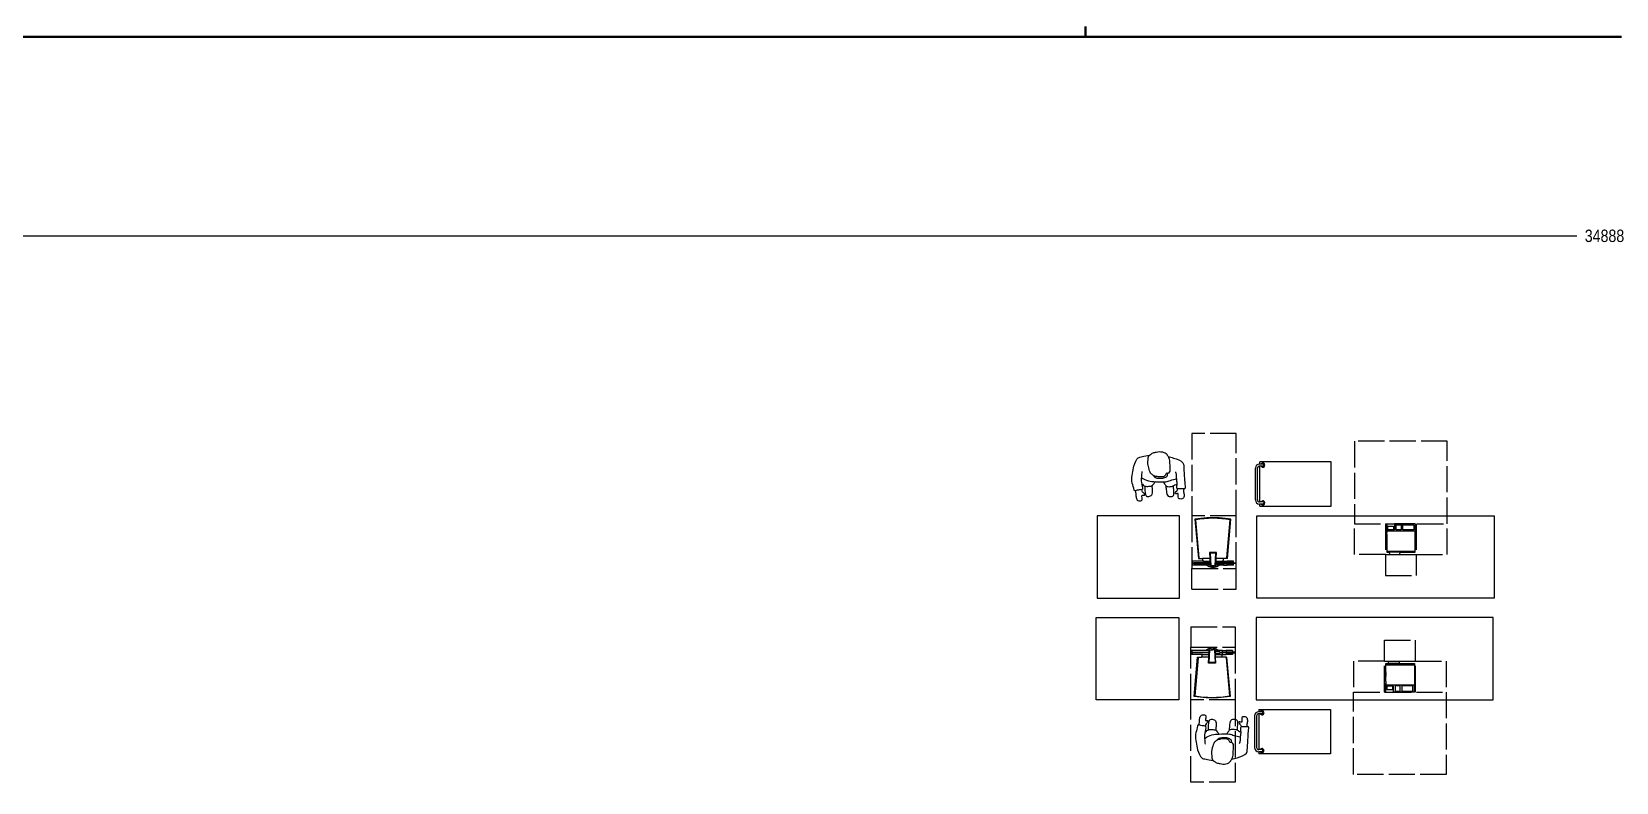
# Model space of a CAD drawing. Header units: millimetres. Extents: x 44692 to 172587, y -26854 to 14445.
# Drawn here: x 133088 to 148461, y -26494 to -19212 of the extents above; entities that cross this region are included whole.
import ezdxf

# ---------------------------------------------------------------- set-up
doc = ezdxf.new("R2010")
doc.units = ezdxf.units.MM
doc.header["$LTSCALE"] = 100
doc.linetypes.add('DASHEDX2', pattern=[3.048, 2.54, -0.508])
for name, color, linetype in [('Area proceso', 90, 'DASHEDX2'), ('Cotas secundarias', 41, 'Continuous'), ('Maquinas', 200, 'Continuous'), ('Mesas-estantes', 230, 'Continuous'), ('Personal', 171, 'Continuous'), ('Transporte semielaborado', 30, 'Continuous')]:
    doc.layers.add(name, color=color, linetype=linetype)
doc.layers.add('Paredes', color=7, linetype='Continuous', lineweight=50)
doc.styles.add('OpenSansCondensed-Light', font='OpenSansCondensed-Light.ttf')
doc.dimstyles.new('Cotas Mateo', dxfattribs={"dimtxt": 120, "dimasz": 70, "dimexe": 0.375, "dimexo": 0.125, "dimgap": 0.1, "dimtad": 1, "dimdec": 0, "dimzin": 12, "dimdsep": 46, "dimtxsty": 'OpenSansCondensed-Light', "dimblk": 'OBLIQUE', "dimcen": 2.5, "dimazin": 3, "dimtfac": 0.5, "dimtdec": 0, "dimtmove": 2, "dimatfit": 3, "dimarcsym": 0})

# ---------------------------------------------------------------- blocks, each defined once
blk = doc.blocks.new('_OBLIQUE')
at = {"color": 0, "linetype": 'ByBlock'}
blk.add_line((-0.5, -0.5), (0.5, 0.5), dxfattribs=at)
blk = doc.blocks.new('*D137')
at = {"layer": 'Cotas secundarias', "color": 0, "lineweight": -2, "transparency": 16777216}
for p, q in [((131126, -19262), (131126, -21194)), ((166013, -19262), (166013, -21194)), ((131126, -21193), (148079, -21193)), ((166013, -21193), (148616, -21193))]:
    blk.add_line(p, q, dxfattribs=at)
at = {"layer": 'Defpoints', "color": 0, "transparency": 16777216}
for p in [(131126, -19262), (166013, -19262), (166013, -21193)]:
    blk.add_point(p, dxfattribs=at)
at = {"layer": 'Cotas secundarias', "color": 0, "lineweight": -2, "transparency": 16777216, "xscale": 70, "yscale": 70, "zscale": 70, "rotation": 180}
blk.add_blockref('_OBLIQUE', (131126, -21193), dxfattribs=at)
at = {"layer": 'Cotas secundarias', "color": 0, "lineweight": -2, "transparency": 16777216, "xscale": 70, "yscale": 70, "zscale": 70}
blk.add_blockref('_OBLIQUE', (166013, -21193), dxfattribs=at)
at = {"layer": 'Cotas secundarias', "color": 0, "transparency": 16777216, "insert": (148347, -21193), "char_height": 120, "attachment_point": 5, "style": 'OpenSansCondensed-Light'}
blk.add_mtext('34888', dxfattribs=at)
blk = doc.blocks.new('pa17-16')
for points, knots in [([(5.558, 2.439), (5.555, 2.422), (5.552, 2.385), (5.549, 2.333), (5.571, 2.26), (5.543, 2.259), (5.503, 2.253), (5.479, 2.243), (5.478, 2.281), (5.45, 2.344), (5.466, 2.423), (5.478, 2.503), (5.512, 2.58), (5.555, 2.585), (5.608, 2.596), (5.634, 2.6)], [0, 0, 0, 0, 0.404899, 0.829805, 1.276298, 1.516647, 1.885942, 2.122553, 2.418487, 2.881882, 3.382407, 3.897515, 4.613825, 5.020942, 5.393355, 5.393355, 5.393355, 5.393355]), ([(5.62, 2.554), (5.619, 2.543), (5.615, 2.525), (5.622, 2.49), (5.635, 2.429), (5.661, 2.406), (5.685, 2.391), (5.732, 2.383), (5.772, 2.384), (5.788, 2.397), (5.802, 2.427), (5.815, 2.416), (5.832, 2.43), (5.838, 2.457), (5.832, 2.504), (5.834, 2.562), (5.814, 2.594), (5.794, 2.628), (5.731, 2.639), (5.704, 2.63), (5.668, 2.626), (5.644, 2.605), (5.623, 2.596), (5.621, 2.567), (5.62, 2.554)], [0, 0, 0, 0, 0.297584, 0.631064, 1.068635, 1.39533, 1.69617, 2.097861, 2.458938, 2.716293, 3.010442, 3.199165, 3.447293, 3.731671, 4.119196, 4.541864, 4.881702, 5.22714, 5.673063, 5.989311, 6.327668, 6.644571, 6.906626, 7.259736, 7.259736, 7.259736, 7.259736]), ([(5.82, 2.585), (5.837, 2.582), (5.882, 2.567), (5.976, 2.542), (5.972, 2.461), (5.979, 2.393), (5.981, 2.315), (5.989, 2.261), (5.969, 2.266), (5.94, 2.266), (5.906, 2.267), (5.901, 2.281), (5.909, 2.318), (5.901, 2.361), (5.902, 2.401), (5.896, 2.424), (5.893, 2.435)], [6.682038, 6.682038, 6.682038, 6.682038, 7.076266, 7.806153, 8.304227, 8.77662, 9.284333, 9.649979, 9.844608, 10.160206, 10.472731, 10.661147, 10.998544, 11.371438, 11.724832, 12.051545, 12.051545, 12.051545, 12.051545]), ([(5.552, 2.381), (5.573, 2.365), (5.622, 2.34), (5.692, 2.338), (5.795, 2.332), (5.838, 2.352), (5.881, 2.361), (5.902, 2.366)], [0, 0, 0, 0, 0.49262, 0.970296, 1.525877, 1.91054, 2.357805, 2.357805, 2.357805, 2.357805]), ([(5.672, 2.399), (5.675, 2.395), (5.684, 2.383), (5.704, 2.372), (5.735, 2.37), (5.774, 2.373), (5.809, 2.387), (5.812, 2.401), (5.814, 2.42)], [0.121052, 0.121052, 0.121052, 0.121052, 0.297289, 0.584433, 0.895396, 1.26174, 1.600834, 1.760925, 1.760925, 1.760925, 1.760925]), ([(5.491, 2.248), (5.494, 2.237), (5.498, 2.215), (5.497, 2.181), (5.512, 2.145), (5.557, 2.147), (5.563, 2.168), (5.55, 2.213), (5.575, 2.2), (5.591, 2.209), (5.574, 2.226), (5.562, 2.234), (5.556, 2.252), (5.556, 2.26)], [0, 0, 0, 0, 0.324329, 0.654038, 0.980089, 1.31306, 1.562526, 1.890179, 2.123217, 2.319335, 2.559559, 2.78492, 3.066636, 3.066636, 3.066636, 3.066636]), ([(5.555, 2.321), (5.56, 2.315), (5.571, 2.304), (5.589, 2.292), (5.625, 2.291), (5.661, 2.297), (5.673, 2.315), (5.686, 2.33), (5.691, 2.338)], [0, 0, 0, 0, 0.262594, 0.520609, 0.853848, 1.185107, 1.43842, 1.738028, 1.738028, 1.738028, 1.738028]), ([(5.587, 2.295), (5.587, 2.288), (5.587, 2.267), (5.588, 2.187), (5.635, 2.19), (5.667, 2.213), (5.661, 2.262), (5.66, 2.288), (5.661, 2.301)], [0.078483, 0.078483, 0.078483, 0.078483, 0.321516, 0.797556, 1.122606, 1.448668, 1.830958, 2.166281, 2.166281, 2.166281, 2.166281]), ([(5.771, 2.336), (5.774, 2.331), (5.779, 2.32), (5.795, 2.295), (5.815, 2.285), (5.861, 2.291), (5.884, 2.306), (5.899, 2.312), (5.906, 2.315)], [0, 0, 0, 0, 0.233477, 0.532145, 0.79329, 1.163492, 1.458071, 1.725911, 1.725911, 1.725911, 1.725911]), ([(5.794, 2.299), (5.795, 2.286), (5.798, 2.261), (5.804, 2.2), (5.826, 2.187), (5.867, 2.191), (5.876, 2.212), (5.872, 2.261), (5.871, 2.286), (5.871, 2.298)], [0, 0, 0, 0, 0.353805, 0.775896, 1.041599, 1.377968, 1.615337, 2.001902, 2.313716, 2.313716, 2.313716, 2.313716]), ([(5.971, 2.265), (5.97, 2.255), (5.969, 2.234), (5.979, 2.202), (5.967, 2.164), (5.922, 2.163), (5.913, 2.183), (5.923, 2.229), (5.899, 2.213), (5.882, 2.221), (5.898, 2.24), (5.908, 2.248), (5.912, 2.262), (5.913, 2.268)], [0.038839, 0.038839, 0.038839, 0.038839, 0.324329, 0.654038, 0.980089, 1.31306, 1.562526, 1.890179, 2.123217, 2.319335, 2.559559, 2.78492, 2.989829, 2.989829, 2.989829, 2.989829])]:
    blk.add_open_spline(points, degree=3, knots=knots)

msp = doc.modelspace()

# ---------------------------------------------------------------- linework, layer by layer
for p, q in [((146471.14, -24285.367), (146521.14, -24285.367)), ((144773.777, -24419.198), (144773.777, -24419.198)), ((144765.038, -25184.213), (144765.038, -25184.213)), ((146462.401, -25318.044), (146512.401, -25318.044))]:
    msp.add_line(p, q)
at = {"layer": 'Area proceso', "color": 3}
for p, q in [((144773.777, -23109.198), (144343.777, -23109.198)), ((144343.777, -23109.198), (144343.777, -23909.198)), ((144773.777, -23909.198), (144773.777, -23109.198)), ((146821.14, -23185.367), (145921.14, -23185.367)), ((145921.14, -23185.367), (145921.14, -23985.367)), ((146821.14, -23985.367), (146821.14, -23185.367)), ((144773.777, -24419.198), (144773.777, -23819.198)), ((146221.14, -24285.367), (146221.14, -24488.202)), ((146521.14, -24285.367), (146521.14, -24488.202)), ((144773.777, -24619.198), (144773.777, -24419.198)), ((146221.14, -24488.202), (146521.14, -24488.202)), ((144343.777, -24619.198), (144773.777, -24619.198)), ((144335.038, -24984.213), (144765.038, -24984.213)), ((144765.038, -24984.213), (144765.038, -25184.213)), ((144765.038, -25184.213), (144765.038, -25784.213)), ((146212.401, -25318.044), (146212.401, -25115.209)), ((146212.401, -25115.209), (146512.401, -25115.209)), ((146512.401, -25318.044), (146512.401, -25115.209)), ((145912.401, -26418.044), (145912.401, -25618.044)), ((146812.401, -25618.044), (146812.401, -26418.044)), ((144335.038, -26494.213), (144335.038, -25694.213)), ((144765.038, -25694.213), (144765.038, -26494.213)), ((146812.401, -26418.044), (145912.401, -26418.044)), ((144765.038, -26494.213), (144335.038, -26494.213))]:
    msp.add_line(p, q, dxfattribs=at)
at = {"layer": 'Area proceso'}
for p, q in [((144773.777, -23909.198), (144343.777, -23909.198)), ((144343.777, -23909.198), (144343.777, -24419.198)), ((144773.777, -24419.198), (144773.777, -23909.198)), ((144773.777, -24419.198), (144773.777, -23909.198)), ((145921.14, -24285.367), (145921.14, -23985.367)), ((145921.14, -23985.367), (146821.14, -23985.367)), ((146221.14, -23985.367), (146221.14, -24285.367)), ((146221.14, -23985.367), (146521.14, -23985.367)), ((146521.14, -23985.367), (146521.14, -24285.367)), ((146821.14, -24285.367), (146821.14, -23985.367)), ((146221.14, -24285.367), (145921.14, -24285.367)), ((146221.14, -24285.367), (146471.14, -24285.367)), ((146521.14, -24285.367), (146821.14, -24285.367)), ((144343.777, -24419.198), (144773.777, -24419.198)), ((144343.777, -24619.198), (144343.777, -24419.198)), ((144335.038, -24984.213), (144335.038, -25184.213)), ((144335.038, -25184.213), (144765.038, -25184.213)), ((144335.038, -25694.213), (144335.038, -25184.213)), ((144765.038, -25184.213), (144765.038, -25694.213)), ((144765.038, -25184.213), (144765.038, -25694.213)), ((146212.401, -25318.044), (145912.401, -25318.044)), ((145912.401, -25318.044), (145912.401, -25618.044)), ((146212.401, -25318.044), (146462.401, -25318.044)), ((146212.401, -25618.044), (146212.401, -25318.044)), ((146512.401, -25318.044), (146812.401, -25318.044)), ((146512.401, -25618.044), (146512.401, -25318.044)), ((146812.401, -25318.044), (146812.401, -25618.044)), ((145912.401, -25618.044), (146812.401, -25618.044)), ((146212.401, -25618.044), (146512.401, -25618.044)), ((144765.038, -25694.213), (144335.038, -25694.213))]:
    msp.add_line(p, q, dxfattribs=at)
at = {"layer": 'Maquinas'}
for p, q in [((144402.839, -23937.64), (144373.935, -23942.144)), ((144373.935, -23942.144), (144407.253, -24322.974)), ((144373.935, -23942.144), (144380.706, -23947.448)), ((144413.01, -24316.691), (144380.706, -23947.448)), ((144431.858, -23933.951), (144402.839, -23937.64)), ((144460.97, -23931.078), (144431.858, -23933.951)), ((144490.15, -23929.024), (144460.97, -23931.078)), ((144519.377, -23927.791), (144490.15, -23929.024)), ((144548.627, -23927.38), (144519.377, -23927.791)), ((144577.877, -23927.791), (144548.627, -23927.38)), ((144607.104, -23929.024), (144577.877, -23927.791)), ((144636.285, -23931.078), (144607.104, -23929.024)), ((144665.396, -23933.951), (144636.285, -23931.078)), ((144694.416, -23937.64), (144665.396, -23933.951)), ((144684.244, -24316.691), (144716.549, -23947.448)), ((144690.001, -24322.974), (144723.32, -23942.144)), ((144723.32, -23942.144), (144694.416, -23937.64)), ((144723.32, -23942.144), (144716.549, -23947.448)), ((146234.498, -24057.453), (146232.61, -24057.453)), ((146232.61, -24057.979), (146232.61, -24057.453)), ((146234.498, -24057.979), (146232.61, -24057.979)), ((146232.61, -24070.683), (146232.61, -24057.979)), ((146234.498, -24070.683), (146232.61, -24070.683)), ((146232.61, -24086.293), (146232.61, -24070.683)), ((146234.498, -24086.293), (146232.61, -24086.293)), ((146232.61, -24086.293), (146232.61, -24136.972)), ((146234.498, -23985.367), (146234.498, -24043.294)), ((146234.498, -23985.367), (146309.994, -23985.367)), ((146234.498, -24043.294), (146234.498, -24054.618)), ((146234.498, -24043.294), (146243.935, -24043.294)), ((146234.498, -24054.618), (146511.449, -24054.618)), ((146234.498, -24054.618), (146234.498, -24057.453)), ((146234.498, -24057.453), (146234.498, -24057.979)), ((146234.498, -24057.979), (146234.498, -24070.683)), ((146234.498, -24086.293), (146234.498, -24070.683)), ((146234.498, -24086.293), (146234.498, -24232.12)), ((146243.935, -24043.294), (146243.935, -24009.226)), ((146243.935, -24009.226), (146300.557, -24009.226)), ((146300.557, -24043.294), (146243.935, -24043.294)), ((146300.557, -24009.226), (146300.557, -24043.294)), ((146300.557, -24043.294), (146309.994, -24043.294)), ((146309.994, -23985.367), (146309.994, -24043.294)), ((146511.449, -23985.367), (146309.994, -23985.367)), ((146325.093, -24044.897), (146325.093, -23994.858)), ((146325.093, -23994.858), (146373.427, -23994.858)), ((146373.427, -24044.897), (146325.093, -24044.897)), ((146373.427, -23994.858), (146373.427, -24044.897)), ((146390.821, -24044.897), (146390.821, -23994.858)), ((146390.821, -23994.858), (146496.35, -23994.858)), ((146496.35, -24044.897), (146390.821, -24044.897)), ((146496.35, -23994.858), (146496.35, -24044.897)), ((146511.449, -23985.367), (146511.449, -24054.618)), ((146511.449, -24250.239), (146511.449, -24054.618)), ((144583.146, -24265.028), (144514.108, -24265.028)), ((144514.108, -24265.028), (144517.265, -24322.974)), ((144514.108, -24265.028), (144519.764, -24270.383)), ((144577.491, -24270.383), (144519.764, -24270.383)), ((144519.764, -24270.383), (144526.444, -24393.009)), ((144570.795, -24393.3), (144577.491, -24270.383)), ((144577.491, -24270.383), (144583.146, -24265.028)), ((144579.989, -24322.974), (144583.146, -24265.028)), ((146228.836, -24149.975), (146225.061, -24149.975)), ((146225.061, -24166.961), (146225.061, -24149.975)), ((146228.836, -24166.961), (146225.061, -24166.961)), ((146232.61, -24136.972), (146228.836, -24136.972)), ((146228.836, -24142.994), (146228.836, -24136.972)), ((146228.836, -24142.994), (146228.836, -24149.975)), ((146232.61, -24142.994), (146228.836, -24142.994)), ((146232.61, -24149.975), (146228.836, -24149.975)), ((146232.61, -24166.961), (146228.836, -24166.961)), ((146228.836, -24166.961), (146228.836, -24173.943)), ((146232.61, -24173.943), (146228.836, -24173.943)), ((146228.836, -24179.995), (146228.836, -24173.943)), ((146232.61, -24179.995), (146228.836, -24179.995)), ((146232.61, -24142.994), (146232.61, -24136.972)), ((146232.61, -24142.994), (146232.61, -24149.975)), ((146232.61, -24166.961), (146232.61, -24149.975)), ((146232.61, -24166.961), (146232.61, -24173.943)), ((146232.61, -24179.995), (146232.61, -24173.943)), ((146232.61, -24179.995), (146232.61, -24232.12)), ((146234.498, -24232.12), (146232.61, -24232.12)), ((146234.498, -24232.12), (146234.498, -24250.239)), ((146234.498, -24250.239), (146511.449, -24250.239)), ((146234.498, -24250.239), (146234.498, -24262.318)), ((146234.498, -24262.318), (146256.454, -24262.318)), ((146255.905, -24255.471), (146255.905, -24260.318)), ((146366.699, -24255.471), (146255.905, -24255.471)), ((146366.699, -24260.318), (146255.905, -24260.318)), ((146255.905, -24260.318), (146256.454, -24262.318)), ((146256.454, -24262.318), (146262.553, -24284.551)), ((146262.553, -24284.551), (146360.052, -24284.551)), ((146360.052, -24284.551), (146366.151, -24262.318)), ((146366.151, -24262.318), (146366.699, -24260.318)), ((146366.151, -24262.318), (146511.449, -24262.318)), ((146366.699, -24260.318), (146366.699, -24255.471)), ((146511.449, -24262.318), (146511.449, -24250.239)), ((144344.963, -24364.167), (144344.963, -24370.506)), ((144349.855, -24364.167), (144344.963, -24364.167)), ((144349.855, -24370.506), (144344.963, -24370.506)), ((144349.855, -24364.167), (144349.855, -24348.12)), ((144454.533, -24348.12), (144349.855, -24348.12)), ((144349.855, -24364.167), (144349.855, -24370.506)), ((144349.855, -24364.167), (144362.432, -24364.167)), ((144349.855, -24386.553), (144349.855, -24370.506)), ((144362.432, -24370.506), (144349.855, -24370.506)), ((144482.852, -24386.553), (144349.855, -24386.553)), ((144519.509, -24364.167), (144362.432, -24364.167)), ((144362.432, -24370.506), (144362.432, -24364.167)), ((144362.432, -24370.506), (144519.854, -24370.506)), ((144407.253, -24322.974), (144413.01, -24316.691)), ((144407.253, -24322.974), (144447.306, -24322.974)), ((144517.265, -24322.974), (144447.306, -24322.974)), ((144453.611, -24346.435), (144447.306, -24322.974)), ((144454.533, -24348.12), (144453.611, -24346.435)), ((144454.533, -24348.12), (144518.635, -24348.12)), ((144520.729, -24386.553), (144482.852, -24386.553)), ((144517.265, -24322.974), (144518.635, -24348.12)), ((144518.635, -24348.12), (144519.509, -24364.167)), ((144519.509, -24364.167), (144519.854, -24370.506)), ((144519.854, -24370.506), (144520.729, -24386.553)), ((144520.729, -24386.553), (144521.096, -24393.3)), ((144521.096, -24393.3), (144522.201, -24393.24)), ((144522.201, -24393.24), (144526.444, -24393.009)), ((144522.201, -24393.24), (144526.444, -24393.3)), ((144526.444, -24393.009), (144526.444, -24393.3)), ((144526.444, -24393.3), (144540.046, -24393.3)), ((144557.208, -24393.3), (144540.046, -24393.3)), ((144570.795, -24393.3), (144557.208, -24393.3)), ((144576.158, -24393.3), (144570.795, -24393.3)), ((144576.158, -24393.3), (144576.526, -24386.553)), ((144576.526, -24386.553), (144577.146, -24375.163)), ((144614.403, -24386.553), (144576.526, -24386.553)), ((144577.146, -24375.163), (144577.999, -24359.51)), ((144622.675, -24375.163), (144577.146, -24375.163)), ((144577.999, -24359.51), (144578.62, -24348.12)), ((144577.999, -24359.51), (144622.675, -24359.51)), ((144578.62, -24348.12), (144579.989, -24322.974)), ((144578.62, -24348.12), (144642.721, -24348.12)), ((144649.949, -24322.974), (144579.989, -24322.974)), ((144649.152, -24386.553), (144614.403, -24386.553)), ((144622.675, -24364.167), (144622.675, -24359.51)), ((144649.152, -24364.167), (144622.675, -24364.167)), ((144622.675, -24370.506), (144622.675, -24364.167)), ((144622.675, -24375.163), (144622.675, -24370.506)), ((144622.675, -24370.506), (144649.152, -24370.506)), ((144643.643, -24346.435), (144642.721, -24348.12)), ((144649.152, -24348.12), (144642.721, -24348.12)), ((144649.949, -24322.974), (144643.643, -24346.435)), ((144649.152, -24348.12), (144649.152, -24364.167)), ((144649.152, -24348.12), (144685.779, -24348.12)), ((144685.779, -24364.167), (144649.152, -24364.167)), ((144649.152, -24370.506), (144649.152, -24386.553)), ((144649.152, -24370.506), (144685.779, -24370.506)), ((144649.152, -24386.553), (144685.779, -24386.553)), ((144690.001, -24322.974), (144649.949, -24322.974)), ((144684.244, -24316.691), (144690.001, -24322.974)), ((144685.779, -24364.167), (144685.779, -24348.12)), ((144747.4, -24348.12), (144685.779, -24348.12)), ((144694.63, -24364.167), (144685.779, -24364.167)), ((144685.779, -24386.553), (144685.779, -24370.506)), ((144685.779, -24370.506), (144694.63, -24370.506)), ((144747.4, -24386.553), (144685.779, -24386.553)), ((144740.222, -24359.51), (144694.63, -24359.51)), ((144694.63, -24364.167), (144694.63, -24359.51)), ((144740.222, -24364.167), (144694.63, -24364.167)), ((144694.63, -24375.163), (144694.63, -24370.506)), ((144694.63, -24370.506), (144740.222, -24370.506)), ((144694.63, -24375.163), (144740.222, -24375.163)), ((144740.222, -24364.167), (144740.222, -24359.51)), ((144747.4, -24364.167), (144740.222, -24364.167)), ((144740.222, -24375.163), (144740.222, -24370.506)), ((144740.222, -24370.506), (144747.4, -24370.506)), ((144747.4, -24364.167), (144747.4, -24348.12)), ((144747.4, -24364.167), (144761.375, -24364.167)), ((144747.4, -24386.553), (144747.4, -24370.506)), ((144761.375, -24370.506), (144747.4, -24370.506)), ((144761.375, -24364.167), (144761.375, -24370.506)), ((144761.375, -24364.167), (144766.267, -24364.167)), ((144766.267, -24370.506), (144761.375, -24370.506)), ((144766.267, -24364.167), (144766.267, -24370.506)), ((144511.025, -25333.028), (144517.705, -25210.403)), ((144511.99, -25216.859), (144512.357, -25210.111)), ((144512.357, -25210.111), (144513.462, -25210.171)), ((144513.462, -25210.171), (144517.705, -25210.111)), ((144513.462, -25210.171), (144517.705, -25210.403)), ((144517.705, -25210.403), (144517.705, -25210.111)), ((144517.705, -25210.111), (144531.307, -25210.111)), ((144548.47, -25210.111), (144531.307, -25210.111)), ((144562.056, -25210.111), (144548.47, -25210.111)), ((144562.056, -25210.111), (144568.752, -25333.028)), ((144567.42, -25210.111), (144562.056, -25210.111)), ((144567.42, -25210.111), (144567.787, -25216.859)), ((144336.224, -25239.244), (144336.224, -25232.905)), ((144341.116, -25232.905), (144336.224, -25232.905)), ((144341.116, -25239.244), (144336.224, -25239.244)), ((144341.116, -25216.859), (144341.116, -25232.905)), ((144474.113, -25216.859), (144341.116, -25216.859)), ((144341.116, -25239.244), (144341.116, -25232.905)), ((144353.694, -25232.905), (144341.116, -25232.905)), ((144341.116, -25239.244), (144341.116, -25255.291)), ((144341.116, -25239.244), (144353.694, -25239.244)), ((144445.794, -25255.291), (144341.116, -25255.291)), ((144353.694, -25232.905), (144511.116, -25232.905)), ((144353.694, -25232.905), (144353.694, -25239.244)), ((144510.77, -25239.244), (144353.694, -25239.244)), ((144365.196, -25661.267), (144398.514, -25280.437)), ((144404.272, -25286.72), (144371.967, -25655.963)), ((144398.514, -25280.437), (144438.567, -25280.437)), ((144398.514, -25280.437), (144404.272, -25286.72)), ((144444.873, -25256.976), (144438.567, -25280.437)), ((144508.526, -25280.437), (144438.567, -25280.437)), ((144445.794, -25255.291), (144444.873, -25256.976)), ((144445.794, -25255.291), (144509.896, -25255.291)), ((144511.99, -25216.859), (144474.113, -25216.859)), ((144505.37, -25338.384), (144508.526, -25280.437)), ((144505.37, -25338.384), (144511.025, -25333.028)), ((144574.407, -25338.384), (144505.37, -25338.384)), ((144508.526, -25280.437), (144509.896, -25255.291)), ((144509.896, -25255.291), (144510.77, -25239.244)), ((144510.77, -25239.244), (144511.116, -25232.905)), ((144568.752, -25333.028), (144511.025, -25333.028)), ((144511.116, -25232.905), (144511.99, -25216.859)), ((144567.787, -25216.859), (144568.408, -25228.248)), ((144605.664, -25216.859), (144567.787, -25216.859)), ((144568.408, -25228.248), (144569.26, -25243.902)), ((144613.936, -25228.248), (144568.408, -25228.248)), ((144568.752, -25333.028), (144574.407, -25338.384)), ((144569.26, -25243.902), (144569.881, -25255.291)), ((144569.26, -25243.902), (144613.936, -25243.902)), ((144569.881, -25255.291), (144571.251, -25280.437)), ((144569.881, -25255.291), (144633.983, -25255.291)), ((144641.21, -25280.437), (144571.251, -25280.437)), ((144571.251, -25280.437), (144574.407, -25338.384)), ((144640.413, -25216.859), (144605.664, -25216.859)), ((144613.936, -25228.248), (144613.936, -25232.905)), ((144613.936, -25232.905), (144640.413, -25232.905)), ((144613.936, -25232.905), (144613.936, -25239.244)), ((144613.936, -25239.244), (144613.936, -25243.902)), ((144640.413, -25239.244), (144613.936, -25239.244)), ((144634.904, -25256.976), (144633.983, -25255.291)), ((144640.413, -25255.291), (144633.983, -25255.291)), ((144641.21, -25280.437), (144634.904, -25256.976)), ((144640.413, -25232.905), (144640.413, -25216.859)), ((144640.413, -25216.859), (144677.04, -25216.859)), ((144640.413, -25232.905), (144677.04, -25232.905)), ((144640.413, -25255.291), (144640.413, -25239.244)), ((144677.04, -25239.244), (144640.413, -25239.244)), ((144640.413, -25255.291), (144677.04, -25255.291)), ((144681.263, -25280.437), (144641.21, -25280.437)), ((144675.505, -25286.72), (144681.263, -25280.437)), ((144675.505, -25286.72), (144707.81, -25655.963)), ((144738.661, -25216.859), (144677.04, -25216.859)), ((144677.04, -25216.859), (144677.04, -25232.905)), ((144677.04, -25232.905), (144685.891, -25232.905)), ((144677.04, -25239.244), (144677.04, -25255.291)), ((144685.891, -25239.244), (144677.04, -25239.244)), ((144738.661, -25255.291), (144677.04, -25255.291)), ((144681.263, -25280.437), (144714.581, -25661.267)), ((144685.891, -25228.248), (144685.891, -25232.905)), ((144685.891, -25228.248), (144731.483, -25228.248)), ((144685.891, -25232.905), (144731.483, -25232.905)), ((144685.891, -25239.244), (144685.891, -25243.902)), ((144731.483, -25239.244), (144685.891, -25239.244)), ((144731.483, -25243.902), (144685.891, -25243.902)), ((144731.483, -25228.248), (144731.483, -25232.905)), ((144731.483, -25232.905), (144738.661, -25232.905)), ((144731.483, -25239.244), (144731.483, -25243.902)), ((144738.661, -25239.244), (144731.483, -25239.244)), ((144738.661, -25216.859), (144738.661, -25232.905)), ((144752.637, -25232.905), (144738.661, -25232.905)), ((144738.661, -25239.244), (144738.661, -25255.291)), ((144738.661, -25239.244), (144752.637, -25239.244)), ((144752.637, -25239.244), (144752.637, -25232.905)), ((144757.528, -25232.905), (144752.637, -25232.905)), ((144752.637, -25239.244), (144757.528, -25239.244)), ((144757.528, -25239.244), (144757.528, -25232.905)), ((146225.759, -25341.093), (146247.715, -25341.093)), ((146225.759, -25353.173), (146225.759, -25341.093)), ((146225.759, -25353.173), (146502.71, -25353.173)), ((146225.759, -25371.292), (146225.759, -25353.173)), ((146247.166, -25343.093), (146247.715, -25341.093)), ((146247.166, -25347.94), (146247.166, -25343.093)), ((146357.961, -25343.093), (146247.166, -25343.093)), ((146357.961, -25347.94), (146247.166, -25347.94)), ((146247.715, -25341.093), (146253.814, -25318.86)), ((146253.814, -25318.86), (146351.313, -25318.86)), ((146351.313, -25318.86), (146357.412, -25341.093)), ((146357.412, -25341.093), (146502.71, -25341.093)), ((146357.412, -25341.093), (146357.961, -25343.093)), ((146357.961, -25343.093), (146357.961, -25347.94)), ((146502.71, -25341.093), (146502.71, -25353.173)), ((146502.71, -25353.173), (146502.71, -25548.793)), ((146220.097, -25436.45), (146216.322, -25436.45)), ((146216.322, -25436.45), (146216.322, -25453.436)), ((146220.097, -25453.436), (146216.322, -25453.436)), ((146223.872, -25423.416), (146220.097, -25423.416)), ((146220.097, -25423.416), (146220.097, -25429.469)), ((146223.872, -25429.469), (146220.097, -25429.469)), ((146220.097, -25436.45), (146220.097, -25429.469)), ((146223.872, -25436.45), (146220.097, -25436.45)), ((146220.097, -25460.418), (146220.097, -25453.436)), ((146223.872, -25453.436), (146220.097, -25453.436)), ((146223.872, -25460.418), (146220.097, -25460.418)), ((146220.097, -25460.418), (146220.097, -25466.44)), ((146223.872, -25466.44), (146220.097, -25466.44)), ((146223.872, -25423.416), (146223.872, -25371.292)), ((146225.759, -25371.292), (146223.872, -25371.292)), ((146223.872, -25423.416), (146223.872, -25429.469)), ((146223.872, -25436.45), (146223.872, -25429.469)), ((146223.872, -25436.45), (146223.872, -25453.436)), ((146223.872, -25460.418), (146223.872, -25453.436)), ((146223.872, -25460.418), (146223.872, -25466.44)), ((146223.872, -25517.119), (146223.872, -25466.44)), ((146225.759, -25517.119), (146223.872, -25517.119)), ((146223.872, -25517.119), (146223.872, -25532.728)), ((146225.759, -25517.119), (146225.759, -25371.292)), ((146225.759, -25517.119), (146225.759, -25532.728)), ((144365.196, -25661.267), (144371.967, -25655.963)), ((144394.1, -25665.771), (144365.196, -25661.267)), ((144423.119, -25669.461), (144394.1, -25665.771)), ((144452.231, -25672.334), (144423.119, -25669.461)), ((144481.412, -25674.387), (144452.231, -25672.334)), ((144627.546, -25672.334), (144598.365, -25674.387)), ((144656.658, -25669.461), (144627.546, -25672.334)), ((144685.677, -25665.771), (144656.658, -25669.461)), ((144714.581, -25661.267), (144685.677, -25665.771)), ((144714.581, -25661.267), (144707.81, -25655.963)), ((146225.759, -25532.728), (146223.872, -25532.728)), ((146223.872, -25532.728), (146223.872, -25545.432)), ((146225.759, -25545.432), (146223.872, -25545.432)), ((146223.872, -25545.432), (146223.872, -25545.958)), ((146225.759, -25545.958), (146223.872, -25545.958)), ((146225.759, -25545.432), (146225.759, -25532.728)), ((146225.759, -25545.958), (146225.759, -25545.432)), ((146225.759, -25548.793), (146225.759, -25545.958)), ((146225.759, -25548.793), (146502.71, -25548.793)), ((146225.759, -25560.117), (146225.759, -25548.793)), ((146225.759, -25618.044), (146225.759, -25560.117)), ((146225.759, -25560.117), (146235.196, -25560.117)), ((146225.759, -25618.044), (146301.255, -25618.044)), ((146291.818, -25560.117), (146235.196, -25560.117)), ((146235.196, -25560.117), (146235.196, -25594.185)), ((146235.196, -25594.185), (146291.818, -25594.185)), ((146291.818, -25594.185), (146291.818, -25560.117)), ((146291.818, -25560.117), (146301.255, -25560.117)), ((146301.255, -25618.044), (146301.255, -25560.117)), ((146502.71, -25618.044), (146301.255, -25618.044)), ((146316.354, -25558.514), (146316.354, -25608.553)), ((146364.688, -25558.514), (146316.354, -25558.514)), ((146316.354, -25608.553), (146364.688, -25608.553)), ((146364.688, -25608.553), (146364.688, -25558.514)), ((146382.082, -25558.514), (146382.082, -25608.553)), ((146487.611, -25558.514), (146382.082, -25558.514)), ((146382.082, -25608.553), (146487.611, -25608.553)), ((146487.611, -25608.553), (146487.611, -25558.514)), ((146502.71, -25618.044), (146502.71, -25548.793)), ((144510.638, -25675.62), (144481.412, -25674.387)), ((144539.888, -25676.031), (144510.638, -25675.62)), ((144569.138, -25675.62), (144539.888, -25676.031)), ((144598.365, -25674.387), (144569.138, -25675.62))]:
    msp.add_line(p, q, dxfattribs=at)
for points in [[(144614.403, -24386.553), (144607.66, -24390.957), (144601.552, -24394.642), (144596.011, -24397.688), (144590.969, -24400.177), (144586.358, -24402.189), (144582.108, -24403.805), (144578.151, -24405.106), (144574.42, -24406.172), (144570.853, -24407.072), (144567.424, -24407.826), (144564.111, -24408.442), (144560.897, -24408.929), (144557.761, -24409.293), (144554.684, -24409.544), (144551.646, -24409.688), (144548.627, -24409.734), (144545.609, -24409.688), (144542.571, -24409.544), (144539.493, -24409.293), (144536.357, -24408.929), (144533.143, -24408.442), (144529.831, -24407.826), (144526.401, -24407.072), (144522.835, -24406.172), (144519.103, -24405.106), (144515.147, -24403.805), (144510.897, -24402.189), (144506.285, -24400.177), (144501.243, -24397.688), (144495.703, -24394.642), (144489.595, -24390.957), (144482.852, -24386.553)], [(144540.046, -24393.3), (144540.931, -24393.626), (144541.892, -24393.904), (144542.916, -24394.137), (144543.994, -24394.324), (144545.115, -24394.468), (144546.268, -24394.569), (144547.442, -24394.629), (144548.627, -24394.649), (144549.812, -24394.629), (144550.987, -24394.569), (144552.14, -24394.468), (144553.26, -24394.324), (144554.338, -24394.137), (144555.363, -24393.904), (144556.323, -24393.626), (144557.208, -24393.3)], [(144605.664, -25216.859), (144598.921, -25212.454), (144592.813, -25208.769), (144587.273, -25205.723), (144582.231, -25203.234), (144577.619, -25201.222), (144573.369, -25199.606), (144569.413, -25198.305), (144565.681, -25197.239), (144562.115, -25196.339), (144558.685, -25195.585), (144555.373, -25194.969), (144552.158, -25194.482), (144549.022, -25194.118), (144545.945, -25193.868), (144542.907, -25193.723), (144539.888, -25193.677), (144536.87, -25193.723), (144533.832, -25193.868), (144530.755, -25194.118), (144527.619, -25194.482), (144524.404, -25194.969), (144521.092, -25195.585), (144517.662, -25196.339), (144514.096, -25197.239), (144510.364, -25198.305), (144506.408, -25199.606), (144502.158, -25201.222), (144497.546, -25203.234), (144492.504, -25205.723), (144486.964, -25208.769), (144480.856, -25212.454), (144474.113, -25216.859)], [(144531.307, -25210.111), (144532.193, -25209.786), (144533.153, -25209.507), (144534.177, -25209.275), (144535.255, -25209.087), (144536.376, -25208.943), (144537.529, -25208.842), (144538.703, -25208.782), (144539.888, -25208.762), (144541.074, -25208.782), (144542.248, -25208.842), (144543.401, -25208.943), (144544.522, -25209.087), (144545.6, -25209.275), (144546.624, -25209.507), (144547.584, -25209.786), (144548.47, -25210.111)]]:
    msp.add_lwpolyline(points, dxfattribs=at)
for centre, start, end in [((144547.554, -24904.725), 79.9864267, 99.8870323), ((144538.815, -24698.687), 260.1129677, 280.0135733)]:
    msp.add_arc(centre, 971.708, start, end, dxfattribs=at)
at = {"layer": 'Mesas-estantes'}
for p, q in [((143425.027, -23909.198), (143425.027, -24709.198)), ((144225.027, -23909.198), (143425.027, -23909.198)), ((144225.027, -24709.198), (144225.027, -23909.198)), ((144974.995, -23909.198), (147274.995, -23909.198)), ((144974.995, -24709.198), (144974.995, -23909.198)), ((147274.995, -23909.198), (147274.995, -24709.198)), ((143425.027, -24709.198), (144225.027, -24709.198)), ((147274.995, -24709.198), (144974.995, -24709.198)), ((143416.289, -25694.213), (143416.289, -24894.213)), ((143416.289, -24894.213), (144216.289, -24894.213)), ((144216.289, -24894.213), (144216.289, -25694.213)), ((147266.256, -24894.213), (144966.256, -24894.213)), ((144966.256, -24894.213), (144966.256, -25694.213)), ((147266.256, -25694.213), (147266.256, -24894.213)), ((144216.289, -25694.213), (143416.289, -25694.213)), ((144966.256, -25694.213), (147266.256, -25694.213))]:
    msp.add_line(p, q, dxfattribs=at)
at = {"layer": 'Paredes', "color": 0}
for p, q in [((143310.452, -19261.604), (143310.452, -19161.604)), ((131125.573, -19261.604), (143310.452, -19261.604)), ((143310.452, -19261.604), (148411.465, -19261.604)), ((148411.465, -19261.604), (148511.465, -19261.604))]:
    msp.add_line(p, q, dxfattribs=at)
at = {"layer": 'Transporte semielaborado'}
for p, q in [((144960.09, -23753.821), (144960.09, -23446.886)), ((144980.369, -23753.821), (144980.369, -23446.886)), ((145032.335, -23406.327), (145000.648, -23406.327)), ((145032.335, -23426.606), (145000.648, -23426.606)), ((145696.482, -23384.886), (145001.916, -23384.886)), ((145001.916, -23406.327), (145001.916, -23384.886)), ((145001.916, -23774.1), (145001.916, -23426.606)), ((145696.482, -23815.821), (145696.482, -23384.886)), ((145032.335, -23774.1), (145000.648, -23774.1)), ((145032.335, -23794.379), (145000.648, -23794.379)), ((145001.916, -23815.821), (145001.916, -23794.379)), ((145001.916, -23815.821), (145001.916, -23794.379)), ((145001.916, -23815.821), (145001.916, -23805.681)), ((145001.916, -23815.821), (145012.055, -23815.821)), ((145001.916, -23815.821), (145032.335, -23815.821)), ((145001.916, -23815.821), (145696.482, -23815.821)), ((145023.596, -25809.032), (144991.909, -25809.032)), ((144993.177, -25787.59), (144993.177, -25797.73)), ((144993.177, -25787.59), (145003.317, -25787.59)), ((144993.177, -25787.59), (144993.177, -25809.032)), ((144993.177, -25787.59), (145023.596, -25787.59)), ((144993.177, -25787.59), (145687.743, -25787.59)), ((144993.177, -25787.59), (144993.177, -25809.032)), ((145687.743, -25787.59), (145687.743, -26218.526)), ((144951.351, -25849.591), (144951.351, -26156.525)), ((144971.63, -25849.591), (144971.63, -26156.525)), ((145023.596, -25829.311), (144991.909, -25829.311)), ((144993.177, -25829.311), (144993.177, -26176.805)), ((145023.596, -26176.805), (144991.909, -26176.805)), ((145023.596, -26197.084), (144991.909, -26197.084)), ((144993.177, -26197.084), (144993.177, -26218.526)), ((145687.743, -26218.526), (144993.177, -26218.526))]:
    msp.add_line(p, q, dxfattribs=at)
for centre, radius, start, end in [((145000.648, -23446.886), 40.559, 90, 180), ((145000.648, -23446.886), 20.279, 90, 180), ((145032.335, -23416.467), 20.279, 210, 150), ((145032.335, -23416.467), 10.14, 0, 90), ((145032.335, -23416.467), 10.14, 269.9998907, 90), ((145000.648, -23753.821), 40.559, 180, 270), ((145000.648, -23753.821), 20.279, 180, 270), ((145032.335, -23784.24), 20.279, 210, 150), ((145032.335, -23784.24), 10.14, 270, 90), ((144991.909, -25849.591), 40.559, 90, 180), ((145023.596, -25819.172), 20.279, 210, 150), ((145023.596, -25819.172), 10.14, 270, 90), ((144991.909, -25849.591), 20.279, 90, 180), ((144991.909, -26156.525), 40.559, 180, 270), ((144991.909, -26156.525), 20.279, 180, 270), ((145023.596, -26186.944), 20.279, 210, 150), ((145023.596, -26186.944), 10.14, 270, 90.0001093), ((145023.596, -26186.944), 10.14, 270, 0)]:
    msp.add_arc(centre, radius, start, end, dxfattribs=at)

# ---------------------------------------------------------------- block references
at = {"layer": 'Personal', "yscale": 979.1504951166461, "zscale": 979.1504951166461}
for p, xscale, rotation in [((138427.544, -25891.255), 979.1504951166461, 0.2543368405676179), ((139044.639, -23712.156), -979.1504951166461, 179.7456631594324)]:
    msp.add_blockref('pa17-16', p, dxfattribs=dict(at, xscale=xscale, rotation=rotation))

# ---------------------------------------------------------------- dimensions: what is measured, and where the dimension line sits
at = {"layer": 'Cotas secundarias'}
dim = msp.add_linear_dim(base=(166013.246, -21193.321), p1=(131125.573, -19261.604), p2=(166013.246, -19261.604), dimstyle='Cotas Mateo', dxfattribs=at)
dim.commit()
dim.dimension.update_dxf_attribs({"geometry": '*D137', "text_midpoint": (148347.406, -21193.321), "dimtype": 160})

doc.saveas('drawing.dxf')
